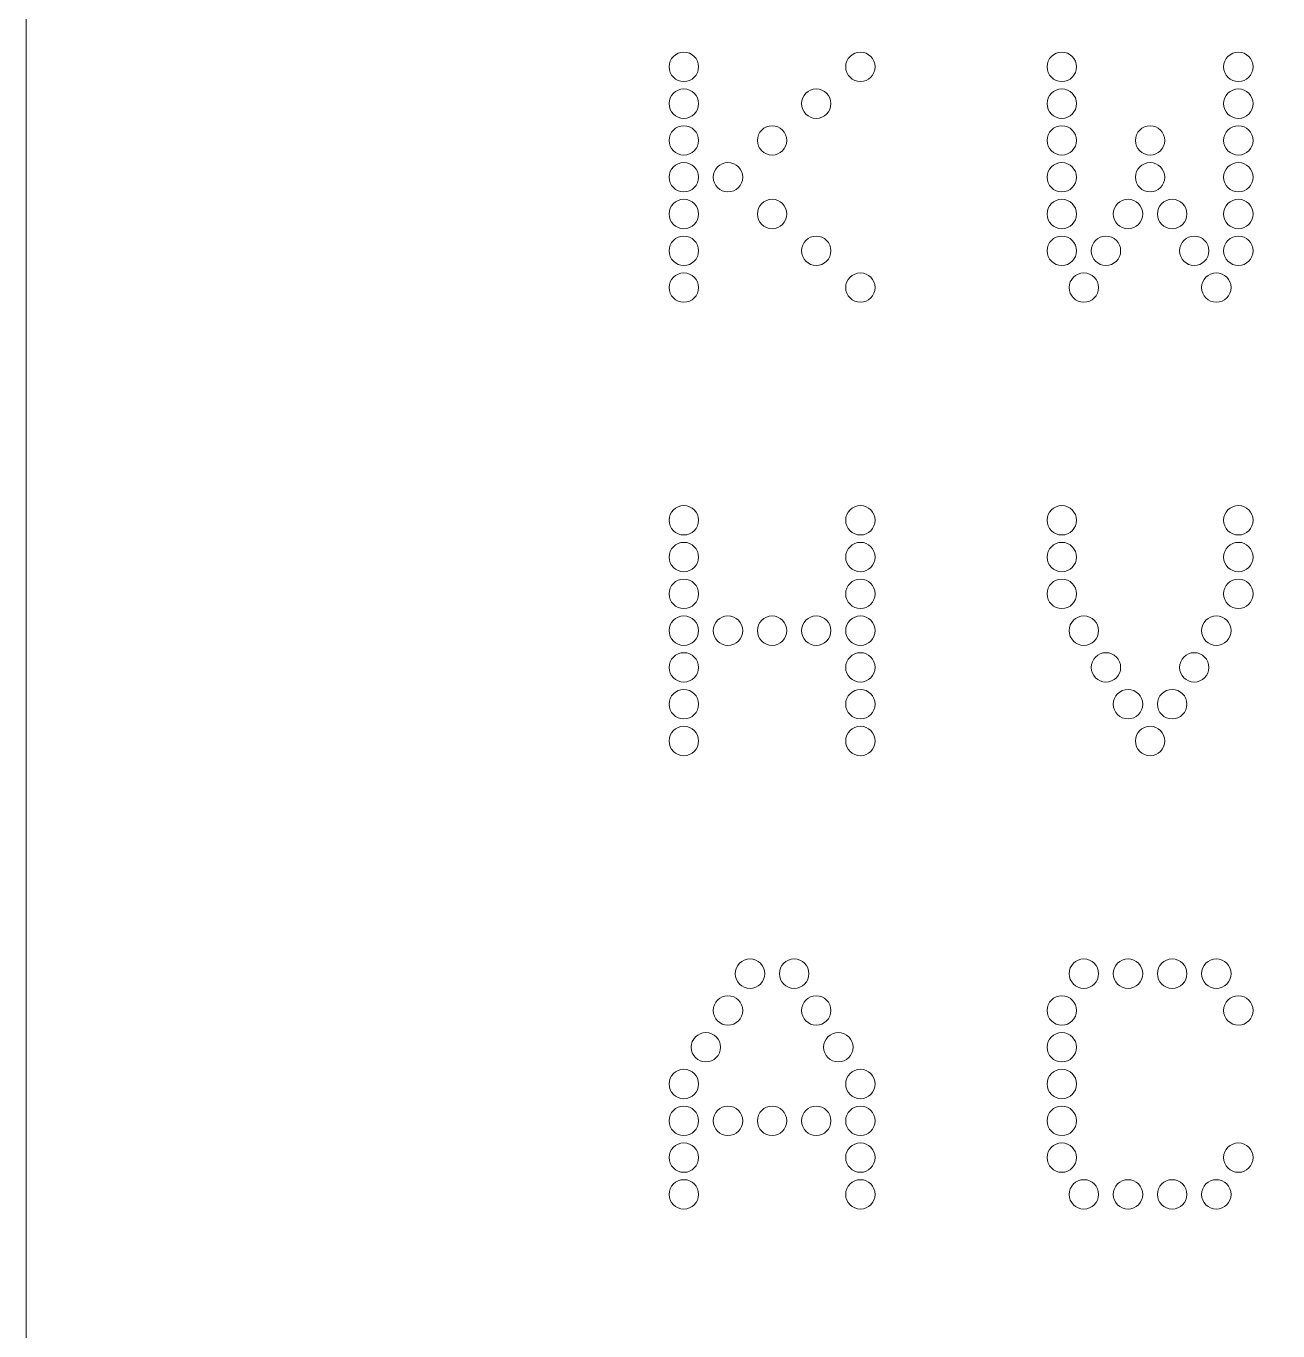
# Model space of a CAD drawing. Header units: millimetres. Extents: x -116 to 116, y -116 to 114.
# Drawn here: x -116.1 to -60.8, y -1.1 to 56.5 of the extents above; entities that cross this region are included whole.
import ezdxf

# ---------------------------------------------------------------- set-up
doc = ezdxf.new("R2010")
doc.units = ezdxf.units.MM
doc.header["$MEASUREMENT"] = 0
doc.layers.add('Laag 1', color=7, linetype='Continuous')

msp = doc.modelspace()

# ---------------------------------------------------------------- linework, layer by layer
at = {"layer": 'Laag 1', "color": 250, "lineweight": 20}
msp.add_lwpolyline([(-116.062, -116.062), (115.9378, -116.062), (115.9378, 113.938), (-116.062, 113.938), (-116.062, -116.062)], close=True, dxfattribs=at)
at = {"layer": 'Laag 1', "color": 250, "lineweight": 9}
for points in [[(-87.6993, 54.7022), (-87.6993, 54.3452), (-87.4072, 54.0531), (-87.0502, 54.0531), (-87.0502, 54.0531), (-86.6932, 54.0531), (-86.4011, 54.3452), (-86.4011, 54.7022), (-86.4011, 54.7022), (-86.4011, 55.0592), (-86.6932, 55.3513), (-87.0502, 55.3513), (-87.0502, 55.3513), (-87.4072, 55.3513), (-87.6993, 55.0592), (-87.6993, 54.7022)], [(-79.91, 54.7022), (-79.91, 54.3452), (-79.6179, 54.0531), (-79.2608, 54.0531), (-79.2608, 54.0531), (-78.9038, 54.0531), (-78.6117, 54.3452), (-78.6117, 54.7022), (-78.6117, 54.7022), (-78.6117, 55.0592), (-78.9038, 55.3513), (-79.2608, 55.3513), (-79.2608, 55.3513), (-79.6179, 55.3513), (-79.91, 55.0592), (-79.91, 54.7022)], [(-71.0262, 54.7022), (-71.0262, 54.3452), (-70.7341, 54.0531), (-70.3771, 54.0531), (-70.3771, 54.0531), (-70.0201, 54.0531), (-69.728, 54.3452), (-69.728, 54.7022), (-69.728, 54.7022), (-69.728, 55.0592), (-70.0201, 55.3513), (-70.3771, 55.3513), (-70.3771, 55.3513), (-70.7341, 55.3513), (-71.0262, 55.0592), (-71.0262, 54.7022)], [(-63.2369, 54.7022), (-63.2369, 54.3452), (-62.9448, 54.0531), (-62.5877, 54.0531), (-62.5877, 54.0531), (-62.2307, 54.0531), (-61.9386, 54.3452), (-61.9386, 54.7022), (-61.9386, 54.7022), (-61.9386, 55.0592), (-62.2307, 55.3513), (-62.5877, 55.3513), (-62.5877, 55.3513), (-62.9448, 55.3513), (-63.2369, 55.0592), (-63.2369, 54.7022)], [(-87.6993, 53.0794), (-87.6993, 52.7224), (-87.4072, 52.4303), (-87.0502, 52.4303), (-87.0502, 52.4303), (-86.6932, 52.4303), (-86.4011, 52.7224), (-86.4011, 53.0794), (-86.4011, 53.0794), (-86.4011, 53.4364), (-86.6932, 53.7285), (-87.0502, 53.7285), (-87.0502, 53.7285), (-87.4072, 53.7285), (-87.6993, 53.4364), (-87.6993, 53.0794)], [(-81.8573, 53.0794), (-81.8573, 52.7224), (-81.5652, 52.4303), (-81.2082, 52.4303), (-81.2082, 52.4303), (-80.8512, 52.4303), (-80.5591, 52.7224), (-80.5591, 53.0794), (-80.5591, 53.0794), (-80.5591, 53.4364), (-80.8512, 53.7285), (-81.2082, 53.7285), (-81.2082, 53.7285), (-81.5652, 53.7285), (-81.8573, 53.4364), (-81.8573, 53.0794)], [(-71.0262, 53.0794), (-71.0262, 52.7224), (-70.7341, 52.4303), (-70.3771, 52.4303), (-70.3771, 52.4303), (-70.0201, 52.4303), (-69.728, 52.7224), (-69.728, 53.0794), (-69.728, 53.0794), (-69.728, 53.4364), (-70.0201, 53.7285), (-70.3771, 53.7285), (-70.3771, 53.7285), (-70.7341, 53.7285), (-71.0262, 53.4364), (-71.0262, 53.0794)], [(-63.2369, 53.0794), (-63.2369, 52.7224), (-62.9448, 52.4303), (-62.5877, 52.4303), (-62.5877, 52.4303), (-62.2307, 52.4303), (-61.9386, 52.7224), (-61.9386, 53.0794), (-61.9386, 53.0794), (-61.9386, 53.4364), (-62.2307, 53.7285), (-62.5877, 53.7285), (-62.5877, 53.7285), (-62.9448, 53.7285), (-63.2369, 53.4364), (-63.2369, 53.0794)], [(-87.6993, 51.4566), (-87.6993, 51.0996), (-87.4072, 50.8075), (-87.0502, 50.8075), (-87.0502, 50.8075), (-86.6932, 50.8075), (-86.4011, 51.0996), (-86.4011, 51.4566), (-86.4011, 51.4566), (-86.4011, 51.8136), (-86.6932, 52.1057), (-87.0502, 52.1057), (-87.0502, 52.1057), (-87.4072, 52.1057), (-87.6993, 51.8136), (-87.6993, 51.4566)], [(-83.8046, 51.4566), (-83.8046, 51.0996), (-83.5125, 50.8075), (-83.1555, 50.8075), (-83.1555, 50.8075), (-82.7985, 50.8075), (-82.5064, 51.0996), (-82.5064, 51.4566), (-82.5064, 51.4566), (-82.5064, 51.8136), (-82.7985, 52.1057), (-83.1555, 52.1057), (-83.1555, 52.1057), (-83.5125, 52.1057), (-83.8046, 51.8136), (-83.8046, 51.4566)], [(-71.0262, 51.4566), (-71.0262, 51.0996), (-70.7341, 50.8075), (-70.3771, 50.8075), (-70.3771, 50.8075), (-70.0201, 50.8075), (-69.728, 51.0996), (-69.728, 51.4566), (-69.728, 51.4566), (-69.728, 51.8136), (-70.0201, 52.1057), (-70.3771, 52.1057), (-70.3771, 52.1057), (-70.7341, 52.1057), (-71.0262, 51.8136), (-71.0262, 51.4566)], [(-67.1315, 51.4566), (-67.1315, 51.0996), (-66.8394, 50.8075), (-66.4824, 50.8075), (-66.4824, 50.8075), (-66.1254, 50.8075), (-65.8333, 51.0996), (-65.8333, 51.4566), (-65.8333, 51.4566), (-65.8333, 51.8136), (-66.1254, 52.1057), (-66.4824, 52.1057), (-66.4824, 52.1057), (-66.8394, 52.1057), (-67.1315, 51.8136), (-67.1315, 51.4566)], [(-63.2369, 51.4566), (-63.2369, 51.0996), (-62.9448, 50.8075), (-62.5877, 50.8075), (-62.5877, 50.8075), (-62.2307, 50.8075), (-61.9386, 51.0996), (-61.9386, 51.4566), (-61.9386, 51.4566), (-61.9386, 51.8136), (-62.2307, 52.1057), (-62.5877, 52.1057), (-62.5877, 52.1057), (-62.9448, 52.1057), (-63.2369, 51.8136), (-63.2369, 51.4566)], [(-87.6993, 49.8339), (-87.6993, 49.4768), (-87.4072, 49.1847), (-87.0502, 49.1847), (-87.0502, 49.1847), (-86.6932, 49.1847), (-86.4011, 49.4768), (-86.4011, 49.8339), (-86.4011, 49.8339), (-86.4011, 50.1909), (-86.6932, 50.483), (-87.0502, 50.483), (-87.0502, 50.483), (-87.4072, 50.483), (-87.6993, 50.1909), (-87.6993, 49.8339)], [(-85.752, 49.8339), (-85.752, 49.4768), (-85.4599, 49.1847), (-85.1029, 49.1847), (-85.1029, 49.1847), (-84.7458, 49.1847), (-84.4537, 49.4768), (-84.4537, 49.8339), (-84.4537, 49.8339), (-84.4537, 50.1909), (-84.7458, 50.483), (-85.1029, 50.483), (-85.1029, 50.483), (-85.4599, 50.483), (-85.752, 50.1909), (-85.752, 49.8339)], [(-71.0262, 49.8339), (-71.0262, 49.4768), (-70.7341, 49.1847), (-70.3771, 49.1847), (-70.3771, 49.1847), (-70.0201, 49.1847), (-69.728, 49.4768), (-69.728, 49.8339), (-69.728, 49.8339), (-69.728, 50.1909), (-70.0201, 50.483), (-70.3771, 50.483), (-70.3771, 50.483), (-70.7341, 50.483), (-71.0262, 50.1909), (-71.0262, 49.8339)], [(-67.1315, 49.8339), (-67.1315, 49.4768), (-66.8394, 49.1847), (-66.4824, 49.1847), (-66.4824, 49.1847), (-66.1254, 49.1847), (-65.8333, 49.4768), (-65.8333, 49.8339), (-65.8333, 49.8339), (-65.8333, 50.1909), (-66.1254, 50.483), (-66.4824, 50.483), (-66.4824, 50.483), (-66.8394, 50.483), (-67.1315, 50.1909), (-67.1315, 49.8339)], [(-63.2369, 49.8339), (-63.2369, 49.4768), (-62.9448, 49.1847), (-62.5877, 49.1847), (-62.5877, 49.1847), (-62.2307, 49.1847), (-61.9386, 49.4768), (-61.9386, 49.8339), (-61.9386, 49.8339), (-61.9386, 50.1909), (-62.2307, 50.483), (-62.5877, 50.483), (-62.5877, 50.483), (-62.9448, 50.483), (-63.2369, 50.1909), (-63.2369, 49.8339)], [(-87.6993, 48.2111), (-87.6993, 47.8541), (-87.4072, 47.562), (-87.0502, 47.562), (-87.0502, 47.562), (-86.6932, 47.562), (-86.4011, 47.8541), (-86.4011, 48.2111), (-86.4011, 48.2111), (-86.4011, 48.5681), (-86.6932, 48.8602), (-87.0502, 48.8602), (-87.0502, 48.8602), (-87.4072, 48.8602), (-87.6993, 48.5681), (-87.6993, 48.2111)], [(-83.8046, 48.2111), (-83.8046, 47.8541), (-83.5125, 47.562), (-83.1555, 47.562), (-83.1555, 47.562), (-82.7985, 47.562), (-82.5064, 47.8541), (-82.5064, 48.2111), (-82.5064, 48.2111), (-82.5064, 48.5681), (-82.7985, 48.8602), (-83.1555, 48.8602), (-83.1555, 48.8602), (-83.5125, 48.8602), (-83.8046, 48.5681), (-83.8046, 48.2111)], [(-71.0262, 48.2111), (-71.0262, 47.8541), (-70.7341, 47.562), (-70.3771, 47.562), (-70.3771, 47.562), (-70.0201, 47.562), (-69.728, 47.8541), (-69.728, 48.2111), (-69.728, 48.2111), (-69.728, 48.5681), (-70.0201, 48.8602), (-70.3771, 48.8602), (-70.3771, 48.8602), (-70.7341, 48.8602), (-71.0262, 48.5681), (-71.0262, 48.2111)], [(-68.1052, 48.2111), (-68.1052, 47.8541), (-67.8131, 47.562), (-67.4561, 47.562), (-67.4561, 47.562), (-67.0991, 47.562), (-66.807, 47.8541), (-66.807, 48.2111), (-66.807, 48.2111), (-66.807, 48.5681), (-67.0991, 48.8602), (-67.4561, 48.8602), (-67.4561, 48.8602), (-67.8131, 48.8602), (-68.1052, 48.5681), (-68.1052, 48.2111)], [(-66.1579, 48.2111), (-66.1579, 47.8541), (-65.8658, 47.562), (-65.5087, 47.562), (-65.5087, 47.562), (-65.1517, 47.562), (-64.8596, 47.8541), (-64.8596, 48.2111), (-64.8596, 48.2111), (-64.8596, 48.5681), (-65.1517, 48.8602), (-65.5087, 48.8602), (-65.5087, 48.8602), (-65.8658, 48.8602), (-66.1579, 48.5681), (-66.1579, 48.2111)], [(-63.2369, 48.2111), (-63.2369, 47.8541), (-62.9448, 47.562), (-62.5877, 47.562), (-62.5877, 47.562), (-62.2307, 47.562), (-61.9386, 47.8541), (-61.9386, 48.2111), (-61.9386, 48.2111), (-61.9386, 48.5681), (-62.2307, 48.8602), (-62.5877, 48.8602), (-62.5877, 48.8602), (-62.9448, 48.8602), (-63.2369, 48.5681), (-63.2369, 48.2111)], [(-87.6993, 46.5883), (-87.6993, 46.2313), (-87.4072, 45.9392), (-87.0502, 45.9392), (-87.0502, 45.9392), (-86.6932, 45.9392), (-86.4011, 46.2313), (-86.4011, 46.5883), (-86.4011, 46.5883), (-86.4011, 46.9453), (-86.6932, 47.2374), (-87.0502, 47.2374), (-87.0502, 47.2374), (-87.4072, 47.2374), (-87.6993, 46.9453), (-87.6993, 46.5883)], [(-81.8573, 46.5883), (-81.8573, 46.2313), (-81.5652, 45.9392), (-81.2082, 45.9392), (-81.2082, 45.9392), (-80.8512, 45.9392), (-80.5591, 46.2313), (-80.5591, 46.5883), (-80.5591, 46.5883), (-80.5591, 46.9453), (-80.8512, 47.2374), (-81.2082, 47.2374), (-81.2082, 47.2374), (-81.5652, 47.2374), (-81.8573, 46.9453), (-81.8573, 46.5883)], [(-71.0262, 46.5883), (-71.0262, 46.2313), (-70.7341, 45.9392), (-70.3771, 45.9392), (-70.3771, 45.9392), (-70.0201, 45.9392), (-69.728, 46.2313), (-69.728, 46.5883), (-69.728, 46.5883), (-69.728, 46.9453), (-70.0201, 47.2374), (-70.3771, 47.2374), (-70.3771, 47.2374), (-70.7341, 47.2374), (-71.0262, 46.9453), (-71.0262, 46.5883)], [(-69.0789, 46.5883), (-69.0789, 46.2313), (-68.7868, 45.9392), (-68.4298, 45.9392), (-68.4298, 45.9392), (-68.0727, 45.9392), (-67.7806, 46.2313), (-67.7806, 46.5883), (-67.7806, 46.5883), (-67.7806, 46.9453), (-68.0727, 47.2374), (-68.4298, 47.2374), (-68.4298, 47.2374), (-68.7868, 47.2374), (-69.0789, 46.9453), (-69.0789, 46.5883)], [(-65.1842, 46.5883), (-65.1842, 46.2313), (-64.8921, 45.9392), (-64.5351, 45.9392), (-64.5351, 45.9392), (-64.1781, 45.9392), (-63.886, 46.2313), (-63.886, 46.5883), (-63.886, 46.5883), (-63.886, 46.9453), (-64.1781, 47.2374), (-64.5351, 47.2374), (-64.5351, 47.2374), (-64.8921, 47.2374), (-65.1842, 46.9453), (-65.1842, 46.5883)], [(-63.2369, 46.5883), (-63.2369, 46.2313), (-62.9448, 45.9392), (-62.5877, 45.9392), (-62.5877, 45.9392), (-62.2307, 45.9392), (-61.9386, 46.2313), (-61.9386, 46.5883), (-61.9386, 46.5883), (-61.9386, 46.9453), (-62.2307, 47.2374), (-62.5877, 47.2374), (-62.5877, 47.2374), (-62.9448, 47.2374), (-63.2369, 46.9453), (-63.2369, 46.5883)], [(-87.6993, 44.9655), (-87.6993, 44.6085), (-87.4072, 44.3164), (-87.0502, 44.3164), (-87.0502, 44.3164), (-86.6932, 44.3164), (-86.4011, 44.6085), (-86.4011, 44.9655), (-86.4011, 44.9655), (-86.4011, 45.3225), (-86.6932, 45.6146), (-87.0502, 45.6146), (-87.0502, 45.6146), (-87.4072, 45.6146), (-87.6993, 45.3225), (-87.6993, 44.9655)], [(-79.91, 44.9655), (-79.91, 44.6085), (-79.6179, 44.3164), (-79.2608, 44.3164), (-79.2608, 44.3164), (-78.9038, 44.3164), (-78.6117, 44.6085), (-78.6117, 44.9655), (-78.6117, 44.9655), (-78.6117, 45.3225), (-78.9038, 45.6146), (-79.2608, 45.6146), (-79.2608, 45.6146), (-79.6179, 45.6146), (-79.91, 45.3225), (-79.91, 44.9655)], [(-70.0525, 44.9655), (-70.0525, 44.6085), (-69.7604, 44.3164), (-69.4034, 44.3164), (-69.4034, 44.3164), (-69.0464, 44.3164), (-68.7543, 44.6085), (-68.7543, 44.9655), (-68.7543, 44.9655), (-68.7543, 45.3225), (-69.0464, 45.6146), (-69.4034, 45.6146), (-69.4034, 45.6146), (-69.7604, 45.6146), (-70.0525, 45.3225), (-70.0525, 44.9655)], [(-64.2105, 44.9655), (-64.2105, 44.6085), (-63.9184, 44.3164), (-63.5614, 44.3164), (-63.5614, 44.3164), (-63.2044, 44.3164), (-62.9123, 44.6085), (-62.9123, 44.9655), (-62.9123, 44.9655), (-62.9123, 45.3225), (-63.2044, 45.6146), (-63.5614, 45.6146), (-63.5614, 45.6146), (-63.9184, 45.6146), (-64.2105, 45.3225), (-64.2105, 44.9655)], [(-87.6993, 34.6999), (-87.6993, 34.3429), (-87.4072, 34.0508), (-87.0502, 34.0508), (-87.0502, 34.0508), (-86.6932, 34.0508), (-86.4011, 34.3429), (-86.4011, 34.6999), (-86.4011, 34.6999), (-86.4011, 35.0569), (-86.6932, 35.349), (-87.0502, 35.349), (-87.0502, 35.349), (-87.4072, 35.349), (-87.6993, 35.0569), (-87.6993, 34.6999)], [(-79.91, 34.6999), (-79.91, 34.3429), (-79.6179, 34.0508), (-79.2608, 34.0508), (-79.2608, 34.0508), (-78.9038, 34.0508), (-78.6117, 34.3429), (-78.6117, 34.6999), (-78.6117, 34.6999), (-78.6117, 35.0569), (-78.9038, 35.349), (-79.2608, 35.349), (-79.2608, 35.349), (-79.6179, 35.349), (-79.91, 35.0569), (-79.91, 34.6999)], [(-71.0262, 34.6999), (-71.0262, 34.3429), (-70.7341, 34.0508), (-70.3771, 34.0508), (-70.3771, 34.0508), (-70.0201, 34.0508), (-69.728, 34.3429), (-69.728, 34.6999), (-69.728, 34.6999), (-69.728, 35.0569), (-70.0201, 35.349), (-70.3771, 35.349), (-70.3771, 35.349), (-70.7341, 35.349), (-71.0262, 35.0569), (-71.0262, 34.6999)], [(-63.2369, 34.6999), (-63.2369, 34.3429), (-62.9448, 34.0508), (-62.5877, 34.0508), (-62.5877, 34.0508), (-62.2307, 34.0508), (-61.9386, 34.3429), (-61.9386, 34.6999), (-61.9386, 34.6999), (-61.9386, 35.0569), (-62.2307, 35.349), (-62.5877, 35.349), (-62.5877, 35.349), (-62.9448, 35.349), (-63.2369, 35.0569), (-63.2369, 34.6999)], [(-87.6993, 33.0771), (-87.6993, 32.7201), (-87.4072, 32.428), (-87.0502, 32.428), (-87.0502, 32.428), (-86.6932, 32.428), (-86.4011, 32.7201), (-86.4011, 33.0771), (-86.4011, 33.0771), (-86.4011, 33.4341), (-86.6932, 33.7262), (-87.0502, 33.7262), (-87.0502, 33.7262), (-87.4072, 33.7262), (-87.6993, 33.4341), (-87.6993, 33.0771)], [(-79.91, 33.0771), (-79.91, 32.7201), (-79.6179, 32.428), (-79.2608, 32.428), (-79.2608, 32.428), (-78.9038, 32.428), (-78.6117, 32.7201), (-78.6117, 33.0771), (-78.6117, 33.0771), (-78.6117, 33.4341), (-78.9038, 33.7262), (-79.2608, 33.7262), (-79.2608, 33.7262), (-79.6179, 33.7262), (-79.91, 33.4341), (-79.91, 33.0771)], [(-71.0262, 33.0771), (-71.0262, 32.7201), (-70.7341, 32.428), (-70.3771, 32.428), (-70.3771, 32.428), (-70.0201, 32.428), (-69.728, 32.7201), (-69.728, 33.0771), (-69.728, 33.0771), (-69.728, 33.4341), (-70.0201, 33.7262), (-70.3771, 33.7262), (-70.3771, 33.7262), (-70.7341, 33.7262), (-71.0262, 33.4341), (-71.0262, 33.0771)], [(-63.2369, 33.0771), (-63.2369, 32.7201), (-62.9448, 32.428), (-62.5877, 32.428), (-62.5877, 32.428), (-62.2307, 32.428), (-61.9386, 32.7201), (-61.9386, 33.0771), (-61.9386, 33.0771), (-61.9386, 33.4341), (-62.2307, 33.7262), (-62.5877, 33.7262), (-62.5877, 33.7262), (-62.9448, 33.7262), (-63.2369, 33.4341), (-63.2369, 33.0771)], [(-87.6993, 31.4543), (-87.6993, 31.0973), (-87.4072, 30.8052), (-87.0502, 30.8052), (-87.0502, 30.8052), (-86.6932, 30.8052), (-86.4011, 31.0973), (-86.4011, 31.4543), (-86.4011, 31.4543), (-86.4011, 31.8113), (-86.6932, 32.1034), (-87.0502, 32.1034), (-87.0502, 32.1034), (-87.4072, 32.1034), (-87.6993, 31.8113), (-87.6993, 31.4543)], [(-79.91, 31.4543), (-79.91, 31.0973), (-79.6179, 30.8052), (-79.2608, 30.8052), (-79.2608, 30.8052), (-78.9038, 30.8052), (-78.6117, 31.0973), (-78.6117, 31.4543), (-78.6117, 31.4543), (-78.6117, 31.8113), (-78.9038, 32.1034), (-79.2608, 32.1034), (-79.2608, 32.1034), (-79.6179, 32.1034), (-79.91, 31.8113), (-79.91, 31.4543)], [(-71.0262, 31.4543), (-71.0262, 31.0973), (-70.7341, 30.8052), (-70.3771, 30.8052), (-70.3771, 30.8052), (-70.0201, 30.8052), (-69.728, 31.0973), (-69.728, 31.4543), (-69.728, 31.4543), (-69.728, 31.8113), (-70.0201, 32.1034), (-70.3771, 32.1034), (-70.3771, 32.1034), (-70.7341, 32.1034), (-71.0262, 31.8113), (-71.0262, 31.4543)], [(-63.2369, 31.4543), (-63.2369, 31.0973), (-62.9448, 30.8052), (-62.5877, 30.8052), (-62.5877, 30.8052), (-62.2307, 30.8052), (-61.9386, 31.0973), (-61.9386, 31.4543), (-61.9386, 31.4543), (-61.9386, 31.8113), (-62.2307, 32.1034), (-62.5877, 32.1034), (-62.5877, 32.1034), (-62.9448, 32.1034), (-63.2369, 31.8113), (-63.2369, 31.4543)], [(-87.6993, 29.8316), (-87.6993, 29.4745), (-87.4072, 29.1824), (-87.0502, 29.1824), (-87.0502, 29.1824), (-86.6932, 29.1824), (-86.4011, 29.4745), (-86.4011, 29.8316), (-86.4011, 29.8316), (-86.4011, 30.1886), (-86.6932, 30.4807), (-87.0502, 30.4807), (-87.0502, 30.4807), (-87.4072, 30.4807), (-87.6993, 30.1886), (-87.6993, 29.8316)], [(-85.752, 29.8316), (-85.752, 29.4745), (-85.4599, 29.1824), (-85.1029, 29.1824), (-85.1029, 29.1824), (-84.7458, 29.1824), (-84.4537, 29.4745), (-84.4537, 29.8316), (-84.4537, 29.8316), (-84.4537, 30.1886), (-84.7458, 30.4807), (-85.1029, 30.4807), (-85.1029, 30.4807), (-85.4599, 30.4807), (-85.752, 30.1886), (-85.752, 29.8316)], [(-83.8046, 29.8316), (-83.8046, 29.4745), (-83.5125, 29.1824), (-83.1555, 29.1824), (-83.1555, 29.1824), (-82.7985, 29.1824), (-82.5064, 29.4745), (-82.5064, 29.8316), (-82.5064, 29.8316), (-82.5064, 30.1886), (-82.7985, 30.4807), (-83.1555, 30.4807), (-83.1555, 30.4807), (-83.5125, 30.4807), (-83.8046, 30.1886), (-83.8046, 29.8316)], [(-81.8573, 29.8316), (-81.8573, 29.4745), (-81.5652, 29.1824), (-81.2082, 29.1824), (-81.2082, 29.1824), (-80.8512, 29.1824), (-80.5591, 29.4745), (-80.5591, 29.8316), (-80.5591, 29.8316), (-80.5591, 30.1886), (-80.8512, 30.4807), (-81.2082, 30.4807), (-81.2082, 30.4807), (-81.5652, 30.4807), (-81.8573, 30.1886), (-81.8573, 29.8316)], [(-79.91, 29.8316), (-79.91, 29.4745), (-79.6179, 29.1824), (-79.2608, 29.1824), (-79.2608, 29.1824), (-78.9038, 29.1824), (-78.6117, 29.4745), (-78.6117, 29.8316), (-78.6117, 29.8316), (-78.6117, 30.1886), (-78.9038, 30.4807), (-79.2608, 30.4807), (-79.2608, 30.4807), (-79.6179, 30.4807), (-79.91, 30.1886), (-79.91, 29.8316)], [(-70.0525, 29.8316), (-70.0525, 29.4745), (-69.7604, 29.1824), (-69.4034, 29.1824), (-69.4034, 29.1824), (-69.0464, 29.1824), (-68.7543, 29.4745), (-68.7543, 29.8316), (-68.7543, 29.8316), (-68.7543, 30.1886), (-69.0464, 30.4807), (-69.4034, 30.4807), (-69.4034, 30.4807), (-69.7604, 30.4807), (-70.0525, 30.1886), (-70.0525, 29.8316)], [(-64.2105, 29.8316), (-64.2105, 29.4745), (-63.9184, 29.1824), (-63.5614, 29.1824), (-63.5614, 29.1824), (-63.2044, 29.1824), (-62.9123, 29.4745), (-62.9123, 29.8316), (-62.9123, 29.8316), (-62.9123, 30.1886), (-63.2044, 30.4807), (-63.5614, 30.4807), (-63.5614, 30.4807), (-63.9184, 30.4807), (-64.2105, 30.1886), (-64.2105, 29.8316)], [(-87.6993, 28.2088), (-87.6993, 27.8518), (-87.4072, 27.5597), (-87.0502, 27.5597), (-87.0502, 27.5597), (-86.6932, 27.5597), (-86.4011, 27.8518), (-86.4011, 28.2088), (-86.4011, 28.2088), (-86.4011, 28.5658), (-86.6932, 28.8579), (-87.0502, 28.8579), (-87.0502, 28.8579), (-87.4072, 28.8579), (-87.6993, 28.5658), (-87.6993, 28.2088)], [(-79.91, 28.2088), (-79.91, 27.8518), (-79.6179, 27.5597), (-79.2608, 27.5597), (-79.2608, 27.5597), (-78.9038, 27.5597), (-78.6117, 27.8518), (-78.6117, 28.2088), (-78.6117, 28.2088), (-78.6117, 28.5658), (-78.9038, 28.8579), (-79.2608, 28.8579), (-79.2608, 28.8579), (-79.6179, 28.8579), (-79.91, 28.5658), (-79.91, 28.2088)], [(-69.0789, 28.2088), (-69.0789, 27.8518), (-68.7868, 27.5597), (-68.4298, 27.5597), (-68.4298, 27.5597), (-68.0727, 27.5597), (-67.7806, 27.8518), (-67.7806, 28.2088), (-67.7806, 28.2088), (-67.7806, 28.5658), (-68.0727, 28.8579), (-68.4298, 28.8579), (-68.4298, 28.8579), (-68.7868, 28.8579), (-69.0789, 28.5658), (-69.0789, 28.2088)], [(-65.1842, 28.2088), (-65.1842, 27.8518), (-64.8921, 27.5597), (-64.5351, 27.5597), (-64.5351, 27.5597), (-64.1781, 27.5597), (-63.886, 27.8518), (-63.886, 28.2088), (-63.886, 28.2088), (-63.886, 28.5658), (-64.1781, 28.8579), (-64.5351, 28.8579), (-64.5351, 28.8579), (-64.8921, 28.8579), (-65.1842, 28.5658), (-65.1842, 28.2088)], [(-87.6993, 26.586), (-87.6993, 26.229), (-87.4072, 25.9369), (-87.0502, 25.9369), (-87.0502, 25.9369), (-86.6932, 25.9369), (-86.4011, 26.229), (-86.4011, 26.586), (-86.4011, 26.586), (-86.4011, 26.943), (-86.6932, 27.2351), (-87.0502, 27.2351), (-87.0502, 27.2351), (-87.4072, 27.2351), (-87.6993, 26.943), (-87.6993, 26.586)], [(-79.91, 26.586), (-79.91, 26.229), (-79.6179, 25.9369), (-79.2608, 25.9369), (-79.2608, 25.9369), (-78.9038, 25.9369), (-78.6117, 26.229), (-78.6117, 26.586), (-78.6117, 26.586), (-78.6117, 26.943), (-78.9038, 27.2351), (-79.2608, 27.2351), (-79.2608, 27.2351), (-79.6179, 27.2351), (-79.91, 26.943), (-79.91, 26.586)], [(-68.1052, 26.586), (-68.1052, 26.229), (-67.8131, 25.9369), (-67.4561, 25.9369), (-67.4561, 25.9369), (-67.0991, 25.9369), (-66.807, 26.229), (-66.807, 26.586), (-66.807, 26.586), (-66.807, 26.943), (-67.0991, 27.2351), (-67.4561, 27.2351), (-67.4561, 27.2351), (-67.8131, 27.2351), (-68.1052, 26.943), (-68.1052, 26.586)], [(-66.1579, 26.586), (-66.1579, 26.229), (-65.8658, 25.9369), (-65.5087, 25.9369), (-65.5087, 25.9369), (-65.1517, 25.9369), (-64.8596, 26.229), (-64.8596, 26.586), (-64.8596, 26.586), (-64.8596, 26.943), (-65.1517, 27.2351), (-65.5087, 27.2351), (-65.5087, 27.2351), (-65.8658, 27.2351), (-66.1579, 26.943), (-66.1579, 26.586)], [(-87.6993, 24.9632), (-87.6993, 24.6062), (-87.4072, 24.3141), (-87.0502, 24.3141), (-87.0502, 24.3141), (-86.6932, 24.3141), (-86.4011, 24.6062), (-86.4011, 24.9632), (-86.4011, 24.9632), (-86.4011, 25.3202), (-86.6932, 25.6123), (-87.0502, 25.6123), (-87.0502, 25.6123), (-87.4072, 25.6123), (-87.6993, 25.3202), (-87.6993, 24.9632)], [(-79.91, 24.9632), (-79.91, 24.6062), (-79.6179, 24.3141), (-79.2608, 24.3141), (-79.2608, 24.3141), (-78.9038, 24.3141), (-78.6117, 24.6062), (-78.6117, 24.9632), (-78.6117, 24.9632), (-78.6117, 25.3202), (-78.9038, 25.6123), (-79.2608, 25.6123), (-79.2608, 25.6123), (-79.6179, 25.6123), (-79.91, 25.3202), (-79.91, 24.9632)], [(-67.1315, 24.9632), (-67.1315, 24.6062), (-66.8394, 24.3141), (-66.4824, 24.3141), (-66.4824, 24.3141), (-66.1254, 24.3141), (-65.8333, 24.6062), (-65.8333, 24.9632), (-65.8333, 24.9632), (-65.8333, 25.3202), (-66.1254, 25.6123), (-66.4824, 25.6123), (-66.4824, 25.6123), (-66.8394, 25.6123), (-67.1315, 25.3202), (-67.1315, 24.9632)], [(-84.7783, 14.6976), (-84.7783, 14.3406), (-84.4862, 14.0485), (-84.1292, 14.0485), (-84.1292, 14.0485), (-83.7722, 14.0485), (-83.4801, 14.3406), (-83.4801, 14.6976), (-83.4801, 14.6976), (-83.4801, 15.0546), (-83.7722, 15.3467), (-84.1292, 15.3467), (-84.1292, 15.3467), (-84.4862, 15.3467), (-84.7783, 15.0546), (-84.7783, 14.6976)], [(-82.831, 14.6976), (-82.831, 14.3406), (-82.5389, 14.0485), (-82.1818, 14.0485), (-82.1818, 14.0485), (-81.8248, 14.0485), (-81.5327, 14.3406), (-81.5327, 14.6976), (-81.5327, 14.6976), (-81.5327, 15.0546), (-81.8248, 15.3467), (-82.1818, 15.3467), (-82.1818, 15.3467), (-82.5389, 15.3467), (-82.831, 15.0546), (-82.831, 14.6976)], [(-70.0525, 14.6976), (-70.0525, 14.3406), (-69.7604, 14.0485), (-69.4034, 14.0485), (-69.4034, 14.0485), (-69.0464, 14.0485), (-68.7543, 14.3406), (-68.7543, 14.6976), (-68.7543, 14.6976), (-68.7543, 15.0546), (-69.0464, 15.3467), (-69.4034, 15.3467), (-69.4034, 15.3467), (-69.7604, 15.3467), (-70.0525, 15.0546), (-70.0525, 14.6976)], [(-68.1052, 14.6976), (-68.1052, 14.3406), (-67.8131, 14.0485), (-67.4561, 14.0485), (-67.4561, 14.0485), (-67.0991, 14.0485), (-66.807, 14.3406), (-66.807, 14.6976), (-66.807, 14.6976), (-66.807, 15.0546), (-67.0991, 15.3467), (-67.4561, 15.3467), (-67.4561, 15.3467), (-67.8131, 15.3467), (-68.1052, 15.0546), (-68.1052, 14.6976)], [(-66.1579, 14.6976), (-66.1579, 14.3406), (-65.8658, 14.0485), (-65.5087, 14.0485), (-65.5087, 14.0485), (-65.1517, 14.0485), (-64.8596, 14.3406), (-64.8596, 14.6976), (-64.8596, 14.6976), (-64.8596, 15.0546), (-65.1517, 15.3467), (-65.5087, 15.3467), (-65.5087, 15.3467), (-65.8658, 15.3467), (-66.1579, 15.0546), (-66.1579, 14.6976)], [(-64.2105, 14.6976), (-64.2105, 14.3406), (-63.9184, 14.0485), (-63.5614, 14.0485), (-63.5614, 14.0485), (-63.2044, 14.0485), (-62.9123, 14.3406), (-62.9123, 14.6976), (-62.9123, 14.6976), (-62.9123, 15.0546), (-63.2044, 15.3467), (-63.5614, 15.3467), (-63.5614, 15.3467), (-63.9184, 15.3467), (-64.2105, 15.0546), (-64.2105, 14.6976)], [(-85.752, 13.0748), (-85.752, 12.7178), (-85.4599, 12.4257), (-85.1029, 12.4257), (-85.1029, 12.4257), (-84.7458, 12.4257), (-84.4537, 12.7178), (-84.4537, 13.0748), (-84.4537, 13.0748), (-84.4537, 13.4318), (-84.7458, 13.7239), (-85.1029, 13.7239), (-85.1029, 13.7239), (-85.4599, 13.7239), (-85.752, 13.4318), (-85.752, 13.0748)], [(-81.8573, 13.0748), (-81.8573, 12.7178), (-81.5652, 12.4257), (-81.2082, 12.4257), (-81.2082, 12.4257), (-80.8512, 12.4257), (-80.5591, 12.7178), (-80.5591, 13.0748), (-80.5591, 13.0748), (-80.5591, 13.4318), (-80.8512, 13.7239), (-81.2082, 13.7239), (-81.2082, 13.7239), (-81.5652, 13.7239), (-81.8573, 13.4318), (-81.8573, 13.0748)], [(-71.0262, 13.0748), (-71.0262, 12.7178), (-70.7341, 12.4257), (-70.3771, 12.4257), (-70.3771, 12.4257), (-70.0201, 12.4257), (-69.728, 12.7178), (-69.728, 13.0748), (-69.728, 13.0748), (-69.728, 13.4318), (-70.0201, 13.7239), (-70.3771, 13.7239), (-70.3771, 13.7239), (-70.7341, 13.7239), (-71.0262, 13.4318), (-71.0262, 13.0748)], [(-63.2369, 13.0748), (-63.2369, 12.7178), (-62.9448, 12.4257), (-62.5877, 12.4257), (-62.5877, 12.4257), (-62.2307, 12.4257), (-61.9386, 12.7178), (-61.9386, 13.0748), (-61.9386, 13.0748), (-61.9386, 13.4318), (-62.2307, 13.7239), (-62.5877, 13.7239), (-62.5877, 13.7239), (-62.9448, 13.7239), (-63.2369, 13.4318), (-63.2369, 13.0748)], [(-86.7256, 11.452), (-86.7256, 11.095), (-86.4335, 10.8029), (-86.0765, 10.8029), (-86.0765, 10.8029), (-85.7195, 10.8029), (-85.4274, 11.095), (-85.4274, 11.452), (-85.4274, 11.452), (-85.4274, 11.809), (-85.7195, 12.1011), (-86.0765, 12.1011), (-86.0765, 12.1011), (-86.4335, 12.1011), (-86.7256, 11.809), (-86.7256, 11.452)], [(-80.8836, 11.452), (-80.8836, 11.095), (-80.5915, 10.8029), (-80.2345, 10.8029), (-80.2345, 10.8029), (-79.8775, 10.8029), (-79.5854, 11.095), (-79.5854, 11.452), (-79.5854, 11.452), (-79.5854, 11.809), (-79.8775, 12.1011), (-80.2345, 12.1011), (-80.2345, 12.1011), (-80.5915, 12.1011), (-80.8836, 11.809), (-80.8836, 11.452)], [(-71.0262, 11.452), (-71.0262, 11.095), (-70.7341, 10.8029), (-70.3771, 10.8029), (-70.3771, 10.8029), (-70.0201, 10.8029), (-69.728, 11.095), (-69.728, 11.452), (-69.728, 11.452), (-69.728, 11.809), (-70.0201, 12.1011), (-70.3771, 12.1011), (-70.3771, 12.1011), (-70.7341, 12.1011), (-71.0262, 11.809), (-71.0262, 11.452)], [(-87.6993, 9.8293), (-87.6993, 9.4722), (-87.4072, 9.1801), (-87.0502, 9.1801), (-87.0502, 9.1801), (-86.6932, 9.1801), (-86.4011, 9.4722), (-86.4011, 9.8293), (-86.4011, 9.8293), (-86.4011, 10.1863), (-86.6932, 10.4784), (-87.0502, 10.4784), (-87.0502, 10.4784), (-87.4072, 10.4784), (-87.6993, 10.1863), (-87.6993, 9.8293)], [(-79.91, 9.8293), (-79.91, 9.4722), (-79.6179, 9.1801), (-79.2608, 9.1801), (-79.2608, 9.1801), (-78.9038, 9.1801), (-78.6117, 9.4722), (-78.6117, 9.8293), (-78.6117, 9.8293), (-78.6117, 10.1863), (-78.9038, 10.4784), (-79.2608, 10.4784), (-79.2608, 10.4784), (-79.6179, 10.4784), (-79.91, 10.1863), (-79.91, 9.8293)], [(-71.0262, 9.8293), (-71.0262, 9.4722), (-70.7341, 9.1801), (-70.3771, 9.1801), (-70.3771, 9.1801), (-70.0201, 9.1801), (-69.728, 9.4722), (-69.728, 9.8293), (-69.728, 9.8293), (-69.728, 10.1863), (-70.0201, 10.4784), (-70.3771, 10.4784), (-70.3771, 10.4784), (-70.7341, 10.4784), (-71.0262, 10.1863), (-71.0262, 9.8293)], [(-87.6993, 8.2065), (-87.6993, 7.8495), (-87.4072, 7.5574), (-87.0502, 7.5574), (-87.0502, 7.5574), (-86.6932, 7.5574), (-86.4011, 7.8495), (-86.4011, 8.2065), (-86.4011, 8.2065), (-86.4011, 8.5635), (-86.6932, 8.8556), (-87.0502, 8.8556), (-87.0502, 8.8556), (-87.4072, 8.8556), (-87.6993, 8.5635), (-87.6993, 8.2065)], [(-85.752, 8.2065), (-85.752, 7.8495), (-85.4599, 7.5574), (-85.1029, 7.5574), (-85.1029, 7.5574), (-84.7458, 7.5574), (-84.4537, 7.8495), (-84.4537, 8.2065), (-84.4537, 8.2065), (-84.4537, 8.5635), (-84.7458, 8.8556), (-85.1029, 8.8556), (-85.1029, 8.8556), (-85.4599, 8.8556), (-85.752, 8.5635), (-85.752, 8.2065)], [(-83.8046, 8.2065), (-83.8046, 7.8495), (-83.5125, 7.5574), (-83.1555, 7.5574), (-83.1555, 7.5574), (-82.7985, 7.5574), (-82.5064, 7.8495), (-82.5064, 8.2065), (-82.5064, 8.2065), (-82.5064, 8.5635), (-82.7985, 8.8556), (-83.1555, 8.8556), (-83.1555, 8.8556), (-83.5125, 8.8556), (-83.8046, 8.5635), (-83.8046, 8.2065)], [(-81.8573, 8.2065), (-81.8573, 7.8495), (-81.5652, 7.5574), (-81.2082, 7.5574), (-81.2082, 7.5574), (-80.8512, 7.5574), (-80.5591, 7.8495), (-80.5591, 8.2065), (-80.5591, 8.2065), (-80.5591, 8.5635), (-80.8512, 8.8556), (-81.2082, 8.8556), (-81.2082, 8.8556), (-81.5652, 8.8556), (-81.8573, 8.5635), (-81.8573, 8.2065)], [(-79.91, 8.2065), (-79.91, 7.8495), (-79.6179, 7.5574), (-79.2608, 7.5574), (-79.2608, 7.5574), (-78.9038, 7.5574), (-78.6117, 7.8495), (-78.6117, 8.2065), (-78.6117, 8.2065), (-78.6117, 8.5635), (-78.9038, 8.8556), (-79.2608, 8.8556), (-79.2608, 8.8556), (-79.6179, 8.8556), (-79.91, 8.5635), (-79.91, 8.2065)], [(-71.0262, 8.2065), (-71.0262, 7.8495), (-70.7341, 7.5574), (-70.3771, 7.5574), (-70.3771, 7.5574), (-70.0201, 7.5574), (-69.728, 7.8495), (-69.728, 8.2065), (-69.728, 8.2065), (-69.728, 8.5635), (-70.0201, 8.8556), (-70.3771, 8.8556), (-70.3771, 8.8556), (-70.7341, 8.8556), (-71.0262, 8.5635), (-71.0262, 8.2065)], [(-87.6993, 6.5837), (-87.6993, 6.2267), (-87.4072, 5.9346), (-87.0502, 5.9346), (-87.0502, 5.9346), (-86.6932, 5.9346), (-86.4011, 6.2267), (-86.4011, 6.5837), (-86.4011, 6.5837), (-86.4011, 6.9407), (-86.6932, 7.2328), (-87.0502, 7.2328), (-87.0502, 7.2328), (-87.4072, 7.2328), (-87.6993, 6.9407), (-87.6993, 6.5837)], [(-79.91, 6.5837), (-79.91, 6.2267), (-79.6179, 5.9346), (-79.2608, 5.9346), (-79.2608, 5.9346), (-78.9038, 5.9346), (-78.6117, 6.2267), (-78.6117, 6.5837), (-78.6117, 6.5837), (-78.6117, 6.9407), (-78.9038, 7.2328), (-79.2608, 7.2328), (-79.2608, 7.2328), (-79.6179, 7.2328), (-79.91, 6.9407), (-79.91, 6.5837)], [(-71.0262, 6.5837), (-71.0262, 6.2267), (-70.7341, 5.9346), (-70.3771, 5.9346), (-70.3771, 5.9346), (-70.0201, 5.9346), (-69.728, 6.2267), (-69.728, 6.5837), (-69.728, 6.5837), (-69.728, 6.9407), (-70.0201, 7.2328), (-70.3771, 7.2328), (-70.3771, 7.2328), (-70.7341, 7.2328), (-71.0262, 6.9407), (-71.0262, 6.5837)], [(-63.2369, 6.5837), (-63.2369, 6.2267), (-62.9448, 5.9346), (-62.5877, 5.9346), (-62.5877, 5.9346), (-62.2307, 5.9346), (-61.9386, 6.2267), (-61.9386, 6.5837), (-61.9386, 6.5837), (-61.9386, 6.9407), (-62.2307, 7.2328), (-62.5877, 7.2328), (-62.5877, 7.2328), (-62.9448, 7.2328), (-63.2369, 6.9407), (-63.2369, 6.5837)], [(-87.6993, 4.9609), (-87.6993, 4.6039), (-87.4072, 4.3118), (-87.0502, 4.3118), (-87.0502, 4.3118), (-86.6932, 4.3118), (-86.4011, 4.6039), (-86.4011, 4.9609), (-86.4011, 4.9609), (-86.4011, 5.3179), (-86.6932, 5.61), (-87.0502, 5.61), (-87.0502, 5.61), (-87.4072, 5.61), (-87.6993, 5.3179), (-87.6993, 4.9609)], [(-79.91, 4.9609), (-79.91, 4.6039), (-79.6179, 4.3118), (-79.2608, 4.3118), (-79.2608, 4.3118), (-78.9038, 4.3118), (-78.6117, 4.6039), (-78.6117, 4.9609), (-78.6117, 4.9609), (-78.6117, 5.3179), (-78.9038, 5.61), (-79.2608, 5.61), (-79.2608, 5.61), (-79.6179, 5.61), (-79.91, 5.3179), (-79.91, 4.9609)], [(-70.0525, 4.9609), (-70.0525, 4.6039), (-69.7604, 4.3118), (-69.4034, 4.3118), (-69.4034, 4.3118), (-69.0464, 4.3118), (-68.7543, 4.6039), (-68.7543, 4.9609), (-68.7543, 4.9609), (-68.7543, 5.3179), (-69.0464, 5.61), (-69.4034, 5.61), (-69.4034, 5.61), (-69.7604, 5.61), (-70.0525, 5.3179), (-70.0525, 4.9609)], [(-68.1052, 4.9609), (-68.1052, 4.6039), (-67.8131, 4.3118), (-67.4561, 4.3118), (-67.4561, 4.3118), (-67.0991, 4.3118), (-66.807, 4.6039), (-66.807, 4.9609), (-66.807, 4.9609), (-66.807, 5.3179), (-67.0991, 5.61), (-67.4561, 5.61), (-67.4561, 5.61), (-67.8131, 5.61), (-68.1052, 5.3179), (-68.1052, 4.9609)], [(-66.1579, 4.9609), (-66.1579, 4.6039), (-65.8658, 4.3118), (-65.5087, 4.3118), (-65.5087, 4.3118), (-65.1517, 4.3118), (-64.8596, 4.6039), (-64.8596, 4.9609), (-64.8596, 4.9609), (-64.8596, 5.3179), (-65.1517, 5.61), (-65.5087, 5.61), (-65.5087, 5.61), (-65.8658, 5.61), (-66.1579, 5.3179), (-66.1579, 4.9609)], [(-64.2105, 4.9609), (-64.2105, 4.6039), (-63.9184, 4.3118), (-63.5614, 4.3118), (-63.5614, 4.3118), (-63.2044, 4.3118), (-62.9123, 4.6039), (-62.9123, 4.9609), (-62.9123, 4.9609), (-62.9123, 5.3179), (-63.2044, 5.61), (-63.5614, 5.61), (-63.5614, 5.61), (-63.9184, 5.61), (-64.2105, 5.3179), (-64.2105, 4.9609)]]:
    msp.add_open_spline(points, degree=3, knots=[0, 0, 0, 0, 0.2, 0.2, 0.2, 0.2, 0.4, 0.4, 0.4, 0.4, 0.6, 0.6, 0.6, 0.6, 1, 1, 1, 1], dxfattribs=at)

doc.saveas('drawing.dxf')
